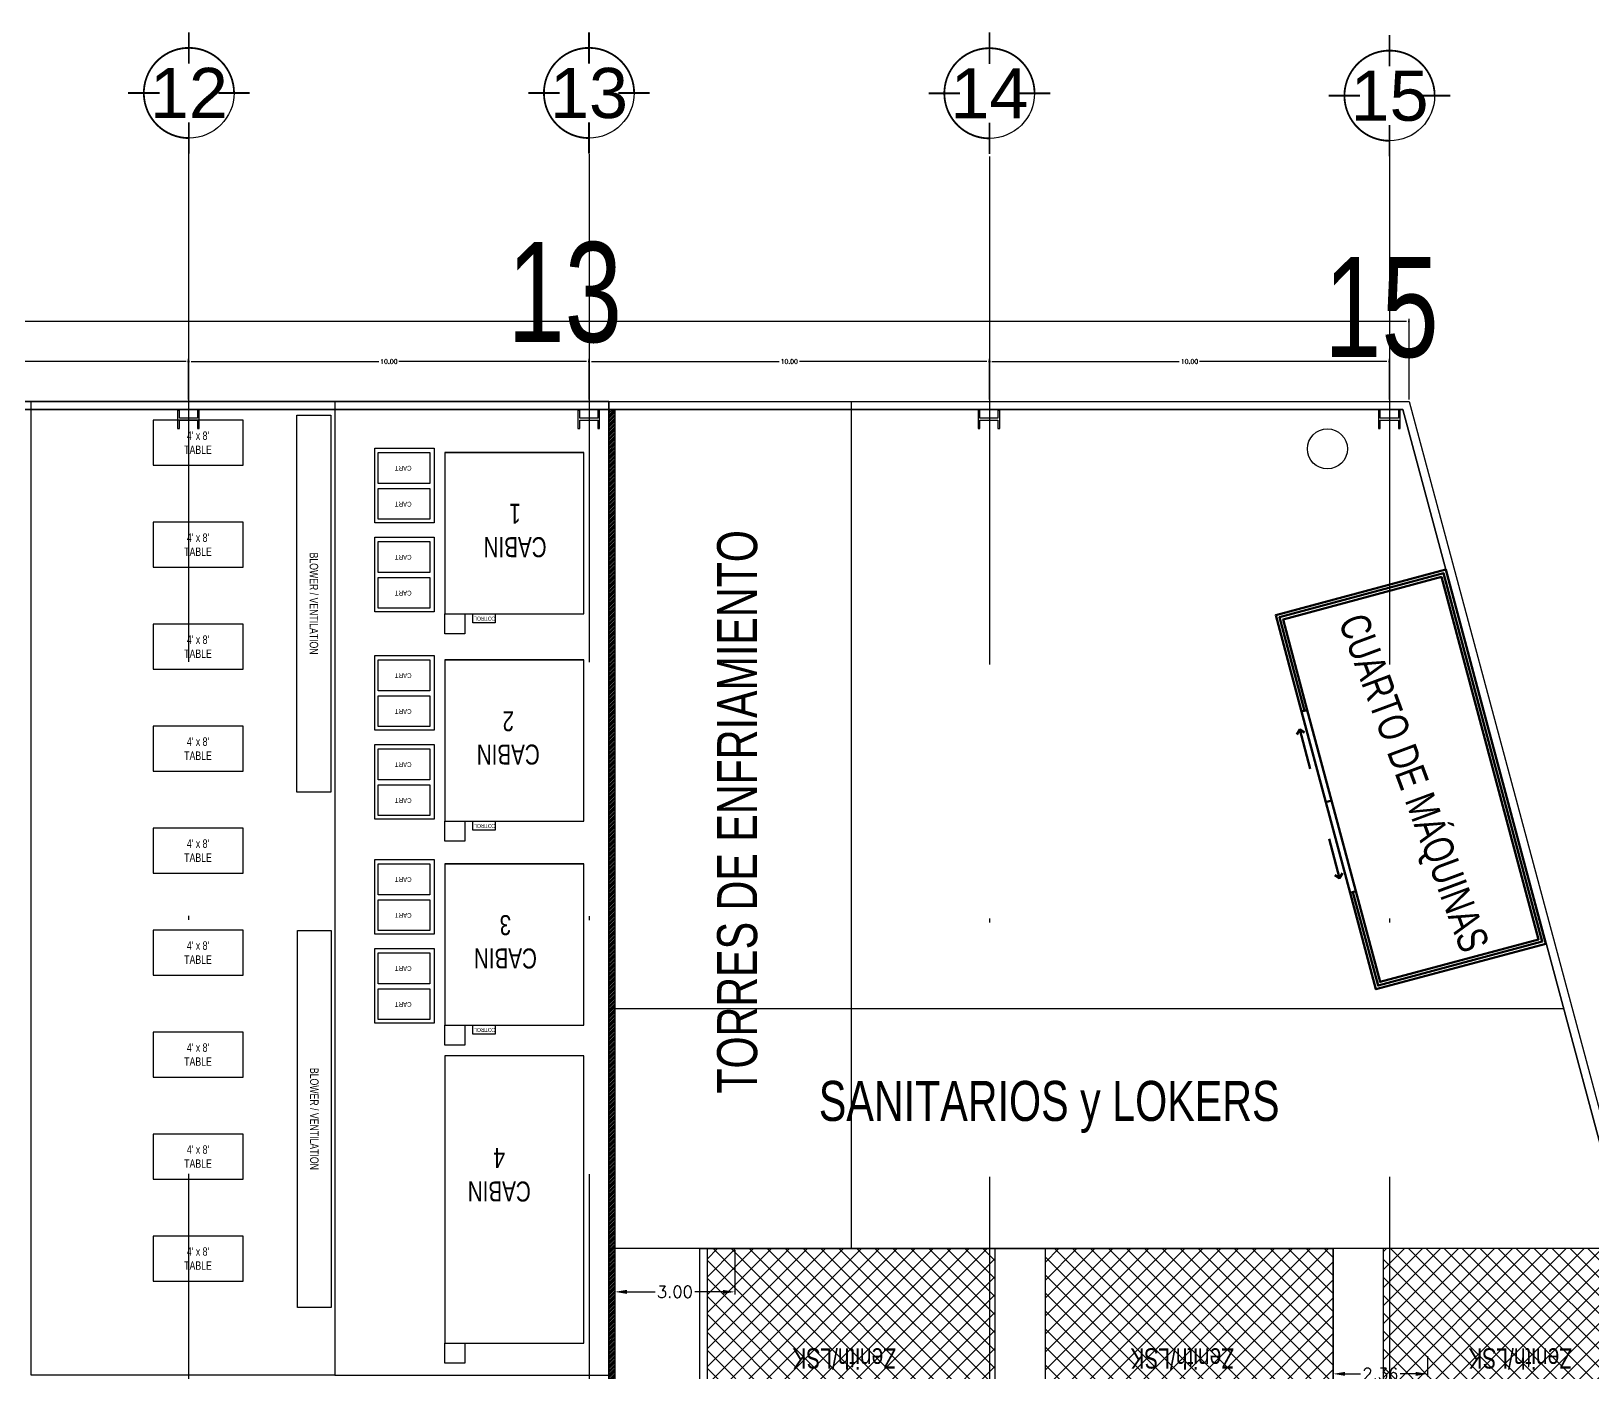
# Model space of a CAD drawing. Header units: millimetres. Extents: x 1309 to 1708, y 884 to 1242.
# Drawn here: x 1426.31 to 1465.34, y 1208.66 to 1242.19 of the extents above; entities that cross this region are included whole.
import ezdxf
from ezdxf.enums import TextEntityAlignment as Align

# ---------------------------------------------------------------- set-up
doc = ezdxf.new("R2010")
doc.units = ezdxf.units.MM
doc.linetypes.add('DASHDOT', pattern=[25.4, 12.7, -6.35, 0, -6.35])
for name, color, linetype in [('1- 2', 223, 'Continuous'), ('1- muro de carga', 5, 'Continuous'), ('dim-75', 2, 'Continuous'), ('ejes', 140, 'DASHDOT'), ('LINEA LIMITE DE ZONIFICACION', 2, 'Continuous'), ('MARCO', 254, 'Continuous')]:
    doc.layers.add(name, color=color, linetype=linetype)
doc.layers.add('muros', color=5, linetype='Continuous', lineweight=50)
doc.styles.add('75', font='romans.shx', dxfattribs={"height": 0.112})
doc.styles.add('ALA', font='arial.ttf')
doc.styles.add('ARRAY BASE$0$STYLE1', font='swissc.ttf', dxfattribs={"width": 0.9})
doc.styles.get("Standard").update_dxf_attribs({"font": 'arial.ttf'})
doc.styles.add('TEXTO GENERAL', font='swissc.ttf', dxfattribs={"width": 0.9, "height": 1})
doc.styles.add('TEXTOS', font='romans.shx')
doc.dimstyles.new('DIM-75P', dxfattribs={"dimtxt": 0.3, "dimasz": 0.3, "dimexe": 0.0675, "dimexo": 0.0468, "dimgap": 0.0375, "dimtad": 0, "dimtih": 1, "dimtoh": 1, "dimzin": 0, "dimdsep": 46, "dimtxsty": 'TEXTOS', "dimcen": 0.3, "dimclrd": 1, "dimclre": 1, "dimclrt": 2, "dimadec": 0, "dimazin": 0, "dimtfac": 1, "dimtmove": 1, "dimatfit": 3, "dimldrblk": 'flecha', "dimfxl": 0.045, "dimtolj": 1, "dimtzin": 0, "dimlwd": -1, "dimlwe": -1, "dimarcsym": 0})

# ---------------------------------------------------------------- blocks, each defined once
blk = doc.blocks.new('ejeh')
at = {"layer": 'ejes', "const_width": 0.02}
for points in [[(0, 1.348), (0, 1)], [(-0.326, 0.674), (-0.674, 0.674)], [(0.326, 0.674), (0.674, 0.674)], [(0, 0), (0, 0.348)]]:
    blk.add_lwpolyline(points, dxfattribs=at)
blk.add_lwpolyline([(0, 0.174, -2.414214), (0.5, 0.674, 1)], format="xyb", dxfattribs=at)
at = {"layer": 'ejes'}
blk.add_circle((0, 0.674), 0.5, dxfattribs=at)
blk.add_attdef('X', text='', height=0.556, dxfattribs=at).set_placement((0, 0.674), align=Align.MIDDLE_CENTER)
blk = doc.blocks.new('flecha')
at = {"ltscale": 6}
for points in [[(-0.02, 0.03), (-0.11, 0.13), (-0.12, 0.05), (-0.12, 0.21)], [(-0.02, -0.03), (-0.11, -0.13), (-0.12, -0.05), (-0.12, -0.21)]]:
    blk.add_hatch(color=256, dxfattribs=at).paths.add_polyline_path(points)
for p, q in [((0.01, -0.02), (-0.14, 0.24)), ((0.01, 0.02), (-0.14, -0.24)), ((-0.13, 0.24), (-0.13, 0.03)), ((-0.13, 0.03), (-0.1, 0.12)), ((0, 0), (-0.1, 0.12)), ((0, 0), (-0.1, -0.12)), ((-0.13, -0.02), (-0.13, -0.24)), ((-0.13, -0.02), (-0.1, -0.12))]:
    blk.add_line(p, q, dxfattribs=at)
for points in [[(-0.02, 0.03), (-0.11, 0.13), (-0.12, 0.05), (-0.12, 0.21)], [(-0.02, -0.03), (-0.11, -0.13), (-0.12, -0.05), (-0.12, -0.21)]]:
    blk.add_lwpolyline(points, close=True, dxfattribs=at)
blk = doc.blocks.new('*D41')
at = {"layer": 'Defpoints', "color": 0, "transparency": 16777216}
for p in [(1199.719, 119.429), (1189.719, 118.429), (1199.719, 118.429)]:
    blk.add_point(p, dxfattribs=at)
at = {"layer": 'dim-75', "color": 1, "transparency": 16777216}
for p, q in [((1189.719, 118.475), (1189.719, 119.496)), ((1189.783, 119.429), (1194.466, 119.429)), ((1199.655, 119.429), (1194.973, 119.429)), ((1199.719, 118.475), (1199.719, 119.496))]:
    blk.add_line(p, q, dxfattribs=at)
at = {"layer": 'dim-75', "color": 1, "transparency": 16777216, "xscale": 0.06375, "yscale": 0.06375, "zscale": 0.06375, "rotation": 180}
blk.add_blockref('flecha', (1189.719, 119.429), dxfattribs=at)
at = {"layer": 'dim-75', "color": 1, "transparency": 16777216, "xscale": 0.06375, "yscale": 0.06375, "zscale": 0.06375}
blk.add_blockref('flecha', (1199.719, 119.429), dxfattribs=at)
at = {"layer": 'dim-75', "transparency": 16777216, "insert": (1194.719, 119.429), "char_height": 0.112, "attachment_point": 5, "style": '75'}
blk.add_mtext('\\A1;10.00', dxfattribs=at)
blk = doc.blocks.new('*D42')
at = {"layer": 'Defpoints', "color": 0, "transparency": 16777216}
for p in [(1209.727, 119.429), (1199.719, 118.429), (1209.727, 118.429)]:
    blk.add_point(p, dxfattribs=at)
at = {"layer": 'dim-75', "color": 1, "transparency": 16777216}
for p, q in [((1199.719, 118.475), (1199.719, 119.496)), ((1199.783, 119.429), (1204.47, 119.429)), ((1209.663, 119.429), (1204.977, 119.429)), ((1209.727, 118.475), (1209.727, 119.496))]:
    blk.add_line(p, q, dxfattribs=at)
at = {"layer": 'dim-75', "color": 1, "transparency": 16777216, "xscale": 0.06375, "yscale": 0.06375, "zscale": 0.06375, "rotation": 180}
blk.add_blockref('flecha', (1199.719, 119.429), dxfattribs=at)
at = {"layer": 'dim-75', "color": 1, "transparency": 16777216, "xscale": 0.06375, "yscale": 0.06375, "zscale": 0.06375}
blk.add_blockref('flecha', (1209.727, 119.429), dxfattribs=at)
at = {"layer": 'dim-75', "transparency": 16777216, "insert": (1204.723, 119.429), "char_height": 0.112, "attachment_point": 5, "style": '75'}
blk.add_mtext('\\A1;10.00', dxfattribs=at)
blk = doc.blocks.new('*D43')
at = {"layer": 'Defpoints', "color": 0, "transparency": 16777216}
for p in [(1219.735, 119.429), (1209.727, 118.429), (1219.735, 118.429)]:
    blk.add_point(p, dxfattribs=at)
at = {"layer": 'dim-75', "color": 1, "transparency": 16777216}
for p, q in [((1209.727, 118.475), (1209.727, 119.496)), ((1209.791, 119.429), (1214.477, 119.429)), ((1219.671, 119.429), (1214.984, 119.429)), ((1219.735, 118.475), (1219.735, 119.496))]:
    blk.add_line(p, q, dxfattribs=at)
at = {"layer": 'dim-75', "color": 1, "transparency": 16777216, "xscale": 0.06375, "yscale": 0.06375, "zscale": 0.06375, "rotation": 180}
blk.add_blockref('flecha', (1209.727, 119.429), dxfattribs=at)
at = {"layer": 'dim-75', "color": 1, "transparency": 16777216, "xscale": 0.06375, "yscale": 0.06375, "zscale": 0.06375}
blk.add_blockref('flecha', (1219.735, 119.429), dxfattribs=at)
at = {"layer": 'dim-75', "transparency": 16777216, "insert": (1214.731, 119.429), "char_height": 0.112, "attachment_point": 5, "style": '75'}
blk.add_mtext('\\A1;10.00', dxfattribs=at)
blk = doc.blocks.new('*D44')
at = {"layer": 'Defpoints', "color": 0, "transparency": 16777216}
for p in [(1229.735, 119.429), (1219.735, 118.429), (1229.735, 118.429)]:
    blk.add_point(p, dxfattribs=at)
at = {"layer": 'dim-75', "color": 1, "transparency": 16777216}
for p, q in [((1219.735, 118.475), (1219.735, 119.496)), ((1219.798, 119.429), (1224.481, 119.429)), ((1229.671, 119.429), (1224.988, 119.429)), ((1229.735, 118.475), (1229.735, 119.496))]:
    blk.add_line(p, q, dxfattribs=at)
at = {"layer": 'dim-75', "color": 1, "transparency": 16777216, "xscale": 0.06375, "yscale": 0.06375, "zscale": 0.06375, "rotation": 180}
blk.add_blockref('flecha', (1219.735, 119.429), dxfattribs=at)
at = {"layer": 'dim-75', "color": 1, "transparency": 16777216, "xscale": 0.06375, "yscale": 0.06375, "zscale": 0.06375}
blk.add_blockref('flecha', (1229.735, 119.429), dxfattribs=at)
at = {"layer": 'dim-75', "transparency": 16777216, "insert": (1224.735, 119.429), "char_height": 0.112, "attachment_point": 5, "style": '75'}
blk.add_mtext('\\A1;10.00', dxfattribs=at)
blk = doc.blocks.new('*D45')
at = {"layer": 'Defpoints', "color": 0, "transparency": 16777216}
for p in [(1089.141, 120.429), (1089.141, 118.429), (1230.223, 118.429)]:
    blk.add_point(p, dxfattribs=at)
at = {"layer": 'dim-75', "color": 1, "transparency": 16777216}
for p, q in [((1089.141, 118.475), (1089.141, 120.496)), ((1089.205, 120.429), (1159.375, 120.429)), ((1230.159, 120.429), (1159.989, 120.429)), ((1230.223, 118.475), (1230.223, 120.496))]:
    blk.add_line(p, q, dxfattribs=at)
at = {"layer": 'dim-75', "color": 1, "transparency": 16777216, "xscale": 0.06375, "yscale": 0.06375, "zscale": 0.06375, "rotation": 180}
blk.add_blockref('flecha', (1089.141, 120.429), dxfattribs=at)
at = {"layer": 'dim-75', "color": 1, "transparency": 16777216, "xscale": 0.06375, "yscale": 0.06375, "zscale": 0.06375}
blk.add_blockref('flecha', (1230.223, 120.429), dxfattribs=at)
at = {"layer": 'dim-75', "transparency": 16777216, "insert": (1159.682, 120.429), "char_height": 0.112, "attachment_point": 5, "style": '75'}
blk.add_mtext('\\A1;141.08', dxfattribs=at)
blk = doc.blocks.new('malla1x1')
at = {"color": 1, "linetype": 'Continuous', "ltscale": 0.01}
blk.add_lwpolyline([(80.173, 79.605), (0, 79.605), (0, 0), (101.556, 0)], close=True, dxfattribs=at)
blk = doc.blocks.new('ARRAY BASE$0$CABINA PINTURA')
for p, q in [((1.277, -4.103), (1.277, -0.623)), ((6.459, -4.103), (6.459, -0.623)), ((11.557, -4.103), (11.557, -0.623)), ((16.358, -4.103), (23.535, -4.103))]:
    blk.add_line(p, q)
for points in [[(24.34, 0), (0, 0), (0, -6.847), (24.34, -6.847)], [(1.277, -0.623), (1.277, -4.103), (5.311, -4.103), (5.311, -0.623)], [(6.459, -0.623), (6.459, -4.103), (10.493, -4.103), (10.493, -0.623)], [(11.557, -0.623), (11.557, -4.103), (15.591, -4.103), (15.591, -0.623)], [(23.535, -4.103), (23.535, -0.623), (16.358, -0.623), (16.358, -4.103)], [(5.311, -3.403), (5.311, -2.838), (5.534, -2.838), (5.534, -3.403)], [(10.493, -3.403), (10.493, -2.838), (10.717, -2.838), (10.717, -3.403)], [(15.591, -3.403), (15.591, -2.838), (15.814, -2.838), (15.814, -3.403)], [(5.311, -4.103), (5.311, -3.603), (5.811, -3.603), (5.811, -4.103)], [(10.493, -4.103), (10.493, -3.603), (10.993, -3.603), (10.993, -4.103)], [(15.591, -4.103), (15.591, -3.603), (16.091, -3.603), (16.091, -4.103)], [(23.535, -4.103), (23.535, -3.603), (24.035, -3.603), (24.035, -4.103)], [(3.031, -4.366), (3.031, -5.846), (1.164, -5.846), (1.164, -4.366)], [(2.047, -5.765), (1.277, -5.765), (1.277, -4.472), (2.047, -4.472)], [(2.944, -5.765), (2.174, -5.765), (2.174, -4.472), (2.944, -4.472)], [(5.255, -4.366), (5.255, -5.846), (3.388, -5.846), (3.388, -4.366)], [(4.271, -5.765), (3.501, -5.765), (3.501, -4.472), (4.271, -4.472)], [(5.169, -5.765), (4.399, -5.765), (4.399, -4.472), (5.169, -4.472)], [(8.213, -4.366), (8.213, -5.846), (6.346, -5.846), (6.346, -4.366)], [(7.229, -5.765), (6.459, -5.765), (6.459, -4.472), (7.229, -4.472)], [(8.127, -5.765), (7.357, -5.765), (7.357, -4.472), (8.127, -4.472)], [(10.438, -4.366), (10.438, -5.846), (8.571, -5.846), (8.571, -4.366)], [(9.454, -5.765), (8.684, -5.765), (8.684, -4.472), (9.454, -4.472)], [(10.352, -5.765), (9.582, -5.765), (9.582, -4.472), (10.352, -4.472)], [(13.311, -4.366), (13.311, -5.846), (11.444, -5.846), (11.444, -4.366)], [(12.327, -5.765), (11.557, -5.765), (11.557, -4.472), (12.327, -4.472)], [(13.225, -5.765), (12.455, -5.765), (12.455, -4.472), (13.225, -4.472)], [(15.536, -4.366), (15.536, -5.846), (13.669, -5.846), (13.669, -4.366)], [(14.552, -5.765), (13.782, -5.765), (13.782, -4.472), (14.552, -4.472)], [(15.449, -5.765), (14.679, -5.765), (14.679, -4.472), (15.449, -4.472)], [(0, -6.847), (24.34, -6.847), (24.34, -14.438), (0, -14.438)], [(9.762, -7.796), (0.34, -7.796), (0.34, -6.952), (9.762, -6.952)], [(22.643, -7.784), (13.221, -7.784), (13.221, -6.941), (22.643, -6.941)], [(0.469, -11.394), (1.594, -11.394), (1.594, -9.144), (0.469, -9.144)], [(3.018, -11.394), (4.143, -11.394), (4.143, -9.144), (3.018, -9.144)], [(5.566, -11.394), (6.691, -11.394), (6.691, -9.144), (5.566, -9.144)], [(8.115, -11.394), (9.24, -11.394), (9.24, -9.144), (8.115, -9.144)], [(10.664, -11.394), (11.789, -11.394), (11.789, -9.144), (10.664, -9.144)], [(13.213, -11.394), (14.338, -11.394), (14.338, -9.144), (13.213, -9.144)], [(15.762, -11.394), (16.887, -11.394), (16.887, -9.144), (15.762, -9.144)], [(18.311, -11.394), (19.436, -11.394), (19.436, -9.144), (18.311, -9.144)], [(20.859, -11.394), (21.984, -11.394), (21.984, -9.144), (20.859, -9.144)]]:
    blk.add_lwpolyline(points, close=True)
at = {"style": 'TEXTO GENERAL'}
for s, width, gutter_width, insert, char_height, attachment_point, rotation in [('\\pxqc;CABIN\\P1', 2.52479, 12.5, (3.891, -1.082), 0.5, 1, 270), ('\\pxqc;CABIN\\P2', 2.86507, 12.5, (9.074, -1.082), 0.5, 1, 270), ('\\pxqc;CABIN\\P3', 3.00708, 12.5, (14.172, -1.082), 0.5, 1, 270), ('\\pxqc;CABIN\\P4', 3.03436, 12.5, (19.996, -1.222), 0.5, 1, 270), ('COTROL', 0.37702, 12.5, (5.478, -2.834), 0.1, 1, 270), ('COTROL', 0.37702, 12.5, (10.66, -2.834), 0.1, 1, 270), ('COTROL', 0.37702, 12.5, (15.758, -2.834), 0.1, 1, 270), ('\\pxqc;CART', 2.56497, 5.958, (1.728, -3.858), 0.1192, 1, 270), ('\\pxqc;CART', 2.56497, 5.958, (2.626, -3.858), 0.1192, 1, 270), ('\\pxqc;CART', 2.56497, 5.958, (3.953, -3.858), 0.1192, 1, 270), ('\\pxqc;CART', 2.56497, 5.958, (4.85, -3.858), 0.1192, 1, 270), ('\\pxqc;CART', 2.56497, 5.958, (6.911, -3.858), 0.1192, 1, 270), ('\\pxqc;CART', 2.56497, 5.958, (7.808, -3.858), 0.1192, 1, 270), ('\\pxqc;CART', 2.56497, 5.958, (9.135, -3.858), 0.1192, 1, 270), ('\\pxqc;CART', 2.56497, 5.958, (10.033, -3.858), 0.1192, 1, 270), ('\\pxqc;CART', 2.56497, 5.958, (12.008, -3.858), 0.1192, 1, 270), ('\\pxqc;CART', 2.56497, 5.958, (12.906, -3.858), 0.1192, 1, 270), ('\\pxqc;CART', 2.56497, 5.958, (14.233, -3.858), 0.1192, 1, 270), ('\\pxqc;CART', 2.56497, 5.958, (15.131, -3.858), 0.1192, 1, 270), ("\\pxqc;4' x 8'\\PTABLE", 189.1384, 60, (1.031, -10.269), 0.21094, 5, 90), ("\\pxqc;4' x 8'\\PTABLE", 189.1384, 60, (3.58, -10.269), 0.21094, 5, 90), ("\\pxqc;4' x 8'\\PTABLE", 189.1384, 60, (6.129, -10.269), 0.21094, 5, 90), ("\\pxqc;4' x 8'\\PTABLE", 189.1384, 60, (8.678, -10.269), 0.21094, 5, 90), ("\\pxqc;4' x 8'\\PTABLE", 189.1384, 60, (11.227, -10.269), 0.21094, 5, 90), ("\\pxqc;4' x 8'\\PTABLE", 189.1384, 60, (13.775, -10.269), 0.21094, 5, 90), ("\\pxqc;4' x 8'\\PTABLE", 189.1384, 60, (16.324, -10.269), 0.21094, 5, 90), ("\\pxqc;4' x 8'\\PTABLE", 189.1384, 60, (18.873, -10.269), 0.21094, 5, 90), ("\\pxqc;4' x 8'\\PTABLE", 189.1384, 60, (21.422, -10.269), 0.21094, 5, 90)]:
    blk.add_mtext_dynamic_manual_height_columns(s, width=width, gutter_width=gutter_width, heights=[0], dxfattribs=dict(at, insert=insert, char_height=char_height, attachment_point=attachment_point, rotation=rotation))
at = {"char_height": 0.21094, "attachment_point": 5, "style": 'TEXTO GENERAL'}
for insert in [(5.051, -7.374), (17.932, -7.363)]:
    blk.add_mtext_dynamic_manual_height_columns('\\pxqc;BLOWER / VENTILATION', width=284.7754, gutter_width=60, heights=[0], dxfattribs=dict(at, insert=insert))
blk = doc.blocks.new('*D103')
at = {"layer": 'Defpoints', "color": 0, "ltscale": 0.01, "transparency": 16777216}
for p in [(1440.899, 1211.766), (1443.899, 1211.766), (1443.899, 1210.681)]:
    blk.add_point(p, dxfattribs=at)
at = {"layer": 'LINEA LIMITE DE ZONIFICACION', "color": 1, "ltscale": 0.01, "transparency": 16777216}
for p, q in [((1440.899, 1211.719), (1440.899, 1210.614)), ((1443.899, 1211.719), (1443.899, 1210.614)), ((1441.199, 1210.681), (1441.905, 1210.681)), ((1443.599, 1210.681), (1442.894, 1210.681))]:
    blk.add_line(p, q, dxfattribs=at)
for points in [[(1441.199, 1210.731), (1441.199, 1210.631), (1440.899, 1210.681)], [(1443.599, 1210.731), (1443.599, 1210.631), (1443.899, 1210.681)]]:
    blk.add_solid(points, dxfattribs=at)
at = {"layer": 'LINEA LIMITE DE ZONIFICACION', "color": 2, "ltscale": 0.01, "transparency": 16777216, "insert": (1442.399, 1210.681), "char_height": 0.3, "attachment_point": 5, "style": 'TEXTOS'}
blk.add_mtext('\\A1;3.00', dxfattribs=at)
blk = doc.blocks.new('*D104')
at = {"layer": 'Defpoints', "color": 0, "ltscale": 0.01, "transparency": 16777216}
for p in [(1458.851, 1209.123), (1461.214, 1209.123), (1458.851, 1208.631)]:
    blk.add_point(p, dxfattribs=at)
at = {"layer": 'LINEA LIMITE DE ZONIFICACION', "color": 1, "ltscale": 0.01, "transparency": 16777216}
for p, q in [((1458.851, 1209.076), (1458.851, 1208.563)), ((1461.214, 1209.076), (1461.214, 1208.563)), ((1459.151, 1208.631), (1459.538, 1208.631)), ((1460.914, 1208.631), (1460.527, 1208.631))]:
    blk.add_line(p, q, dxfattribs=at)
for points in [[(1459.151, 1208.681), (1459.151, 1208.581), (1458.851, 1208.631)], [(1460.914, 1208.681), (1460.914, 1208.581), (1461.214, 1208.631)]]:
    blk.add_solid(points, dxfattribs=at)
at = {"layer": 'LINEA LIMITE DE ZONIFICACION', "color": 2, "ltscale": 0.01, "transparency": 16777216, "insert": (1460.033, 1208.631), "char_height": 0.3, "attachment_point": 5, "style": 'TEXTOS'}
blk.add_mtext('\\A1;2.36', dxfattribs=at)
blk = doc.blocks.new('ARRAY BASE$0$KIOSKO DE ARMADO')
h = blk.add_hatch()
h.set_pattern_fill('ANSI37', color=256, scale=0.1, angle=180)
h.set_pattern_definition([(225, (2482.8771, 1339.67897), (0.224506403, -0.224506403), []), (315, (2482.8771, 1339.67897), (0.224506403, 0.224506403), [])])
h.paths.add_polyline_path([(7.2, 10), (0, 10), (0, 4), (7.2, 4)])
for points in [[(7.2, 10), (0, 10), (0, 4), (7.2, 4)], [(0, 4), (7.2, 4), (7.2, 0), (0, 0)], [(7.2, 4), (7.2, 0), (0, 0), (0, 4)], [(6.05, 3.39), (6.05, 4), (0, 4), (0, 3.39)], [(6.303, 2.79), (7.2, 2.79), (7.2, 4), (6.303, 4)], [(5.943, 2.825), (5.943, 3.265), (5.413, 3.265), (5.413, 2.825)], [(2.26, 2.12), (2.26, 2.84), (0, 2.84), (0, 2.12)], [(2.68, 2.78), (2.26, 2.78), (2.26, 2.12), (2.68, 2.12)], [(5.86, 2.79), (7.2, 2.79), (7.2, 0), (5.86, 0)], [(4.53, 2.46), (4.53, 1.12), (5.26, 1.12), (5.26, 2.46)], [(2.43, 1.12), (2.43, 2.12), (0, 2.12), (0, 1.12)], [(2.43, 1.96), (2.43, 1.12), (4.53, 1.12), (4.53, 1.96)], [(5.41, 0), (5.86, 0), (5.86, 2), (5.41, 2)], [(5.18, 0), (5.18, 1.12), (0, 1.12), (0, 0)]]:
    blk.add_lwpolyline(points, close=True)
at = {"attachment_point": 1, "style": 'TEXTO GENERAL'}
for s, insert, char_height, rotation in [('Kiosko Zenith/LSK', (4.722, 6.152), 0.50733, 180), ('Pastry', (6.643, 3.123), 0.2, 90), ('WIP/Empaque', (5.255, 2.761), 0.50733, 180), ('Espresso\\Pstation', (5.875, 2.891), 0.1, 180), ('Comp sink', (1.604, 2.382), 0.2, 180), ('Hand sink', (2.424, 2.218), 0.1, 90), ('Side storage', (4.741, 1.31), 0.2, 90), ('Storage moduls', (1.942, 1.518), 0.2, 180), ('ice tower', (6.357, 1.074), 0.2, 90), ('Hand off', (5.522, 0.609), 0.2, 90), ('Cold berverage', (3.448, 0.377), 0.2, 180)]:
    blk.add_mtext_dynamic_manual_height_columns(s, width=3.63915, gutter_width=2.537, heights=[0], dxfattribs=dict(at, insert=insert, char_height=char_height, rotation=rotation))
at = {"insert": (2.791, 1.689), "char_height": 0.2, "attachment_point": 1, "style": 'TEXTO GENERAL'}
blk.add_mtext_dynamic_manual_height_columns('Warming & brew', width=3.63915, gutter_width=2.537, heights=[0], dxfattribs=at)
blk = doc.blocks.new('10')
h = blk.add_hatch()
h.set_pattern_fill('ANSI37', color=256, scale=0.1, angle=180)
h.set_pattern_definition([(225, (2475.6771, 1329.67897), (0.224506403, -0.224506403), []), (315, (2475.6771, 1329.67897), (0.224506403, 0.224506403), [])])
h.paths.add_polyline_path([(0, -6), (0, -4.005), (-1.076, 0), (-7.2, 0), (-7.2, -6)])
blk.add_lwpolyline([(-8.448, -38.48), (-24.275, -38.48), (-24.275, 0), (-8.448, 0)], close=True)
blk.add_lwpolyline([(-1.076, 0), (-7.2, 0), (-7.2, -6), (0, -6), (0, -4.005)])
for p in [(-24.096, -10), (-15.648, -10)]:
    blk.add_blockref('ARRAY BASE$0$KIOSKO DE ARMADO', p)
at = {"insert": (-2.478, -3.848), "char_height": 0.50733, "attachment_point": 1, "rotation": 180, "style": 'ARRAY BASE$0$STYLE1'}
blk.add_mtext_dynamic_manual_height_columns('Kiosko Zenith/LSK', width=3.63915, gutter_width=2.537, heights=[0], dxfattribs=at)
blk = doc.blocks.new('planta conjunto')
at = {"layer": '1- 2', "lineweight": 25}
for points in [[(110.798, 79.581), (110.348, 79.581), (110.348, 79.779), (110.3, 79.779), (110.3, 79.329), (110.348, 79.329), (110.348, 79.534), (110.798, 79.534), (110.798, 79.329), (110.845, 79.329), (110.845, 79.779), (110.798, 79.779), (110.798, 79.581)], [(120.806, 79.581), (120.356, 79.581), (120.356, 79.779), (120.308, 79.779), (120.308, 79.329), (120.356, 79.329), (120.356, 79.534), (120.806, 79.534), (120.806, 79.329), (120.845, 79.329), (120.845, 79.779), (120.806, 79.779), (120.806, 79.581)], [(130.806, 79.581), (130.356, 79.581), (130.356, 79.779), (130.316, 79.779), (130.316, 79.329), (130.356, 79.329), (130.356, 79.534), (130.806, 79.534), (130.806, 79.329), (130.853, 79.329), (130.853, 79.779), (130.806, 79.779), (130.806, 79.581)], [(140.814, 79.581), (140.363, 79.581), (140.363, 79.779), (140.316, 79.779), (140.316, 79.329), (140.363, 79.329), (140.363, 79.534), (140.814, 79.534), (140.814, 79.329), (140.861, 79.329), (140.861, 79.779), (140.814, 79.779), (140.814, 79.581)]]:
    blk.add_lwpolyline(points, dxfattribs=at)
at = {"layer": '1- muro de carga', "lineweight": 25}
blk.add_lwpolyline([(0, 0), (0, 80), (141.082, 80), (162.567, 0)], close=True, dxfattribs=at)
blk.add_lwpolyline([(6.09, 0.197), (0.197, 0.197), (0.197, 79.803), (140.923, 79.803), (162.306, 0.197), (7.291, 0.197)], dxfattribs=at)
at = {"layer": 'ejes'}
for p, q in [((110.578, 86.192), (110.578, 0.474)), ((120.586, 86.184), (120.586, 0.474)), ((130.594, 86.124), (130.594, 0.474)), ((140.594, 86.124), (140.594, 0.474))]:
    blk.add_line(p, q, dxfattribs=at)
blk.add_blockref('malla1x1', (60.75, 0.197))
at = {"layer": 'MARCO'}
ref = blk.add_blockref('ejeh', (110.586, 86.192), dxfattribs=dict(at, xscale=2.254873559710263, yscale=2.254873559710263, zscale=2.254873559710263))
ref.add_attrib('X', '12', dxfattribs={"layer": 'ejes', "height": 1.2537, "style": 'ALA'}).set_placement((110.586, 87.712), align=Align.MIDDLE_CENTER)
ref = blk.add_blockref('ejeh', (120.586, 86.192), dxfattribs=dict(at, xscale=2.254873559710263, yscale=2.254873559710263, zscale=2.254873559710263))
ref.add_attrib('X', '13', dxfattribs={"layer": 'ejes', "height": 1.2537, "style": 'ALA'}).set_placement((120.586, 87.712), align=Align.MIDDLE_CENTER)
ref = blk.add_blockref('ejeh', (130.594, 86.184), dxfattribs=dict(at, xscale=2.254873559710263, yscale=2.254873559710263, zscale=2.254873559710263))
ref.add_attrib('X', '14', dxfattribs={"layer": 'ejes', "height": 1.2537, "style": 'ALA'}).set_placement((130.594, 87.705), align=Align.MIDDLE_CENTER)
ref = blk.add_blockref('ejeh', (140.594, 86.124), dxfattribs=dict(at, xscale=2.254873559710263, yscale=2.254873559710263, zscale=2.254873559710263))
ref.add_attrib('X', '15', dxfattribs={"layer": 'ejes', "height": 1.2537, "style": 'ALA'}).set_placement((140.594, 87.644), align=Align.MIDDLE_CENTER)
at = {"layer": 'dim-75'}
for base, p1, p2, picture, middle in [((0, 82), (141.082, 80), (0, 80), '*D45', (70.541, 82)), ((110.578, 81), (100.578, 80), (110.578, 80), '*D41', (105.578, 81)), ((140.594, 81), (130.594, 80), (140.594, 80), '*D44', (135.594, 81))]:
    dim = blk.add_linear_dim(base=base, p1=p1, p2=p2, dimstyle='DIM-75P', dxfattribs=at)
    dim.commit()
    dim.dimension.update_dxf_attribs({"geometry": picture, "text_midpoint": middle, "insert": (-1089.141, -38.429)})
for base, p1, p2, picture, middle in [((120.586, 81), (110.578, 80), (120.586, 80), '*D42', (115.582, 81)), ((130.594, 81), (120.586, 80), (130.594, 80), '*D43', (125.59, 81))]:
    dim = blk.add_linear_dim(base=base, p1=p1, p2=p2, text='10.00', dimstyle='DIM-75P', dxfattribs=at)
    dim.commit()
    dim.dimension.update_dxf_attribs({"geometry": picture, "text_midpoint": middle, "insert": (-1089.141, -38.429)})

msp = doc.modelspace()

# ---------------------------------------------------------------- hatches: boundary and pattern name
at = {"ltscale": 0.01}
h = msp.add_hatch(dxfattribs=at)
h.set_pattern_fill('ANSI31', color=1, scale=0.01)
h.set_pattern_definition([(45, (230.526326, 1114.50723), (-0.0224506403, 0.0224506403), [])])
h.paths.add_polyline_path([(1440.89948, 1207.89658), (1440.74948, 1207.89658), (1440.74948, 1232.7383), (1440.89948, 1232.7383)])

# ---------------------------------------------------------------- linework, layer by layer
for q in [(1380.74948, 1232.93578), (1440.74948, 1153.13326), (1440.74948, 1153.13326)]:
    msp.add_line((1440.74948, 1232.93578), q)
for points in [[(1380.74948, 1232.93578), (1460.74948, 1232.93578)], [(1440.7495, 1232.93578), (1440.7495, 1220.41244)], [(1440.74948, 1220.41244), (1440.7495, 1220.41244)]]:
    msp.add_lwpolyline(points)
for points in [[(1380.74948, 1152.93578), (1440.7495, 1152.93578), (1440.7495, 1232.93578), (1380.74948, 1232.93578)], [(1440.7495, 1232.93578), (1446.80303, 1232.93578), (1446.80303, 1211.76607), (1440.7495, 1211.76607)], [(1466.22346, 1211.76607), (1440.7495, 1211.76607), (1440.74948, 1217.7661), (1464.61176, 1217.76607)]]:
    msp.add_lwpolyline(points, close=True)
msp.add_lwpolyline([(1440.89948, 1207.89658), (1440.74948, 1207.89658), (1440.74948, 1232.7383), (1440.89948, 1232.7383)], close=True, dxfattribs=at)
msp.add_circle((1458.70873, 1231.75203), 0.5)
at = {"layer": '1- muro de carga', "lineweight": 25}
msp.add_lwpolyline([(1319.66725, 1152.93578), (1319.66725, 1232.93578), (1460.74948, 1232.93578), (1482.23447, 1152.93578)], close=True, dxfattribs=at)
msp.add_lwpolyline([(1325.7573, 1153.13325), (1319.86472, 1153.13325), (1319.86472, 1232.7383), (1460.58996, 1232.7383), (1481.97323, 1153.13326), (1326.95795, 1153.13326)], dxfattribs=at)
at = {"layer": 'muros', "ltscale": 2}
for p, q in [((1458.01694, 1224.73646), (1458.28003, 1223.75462)), ((1459.01226, 1221.02189), (1458.74917, 1222.00374))]:
    msp.add_line(p, q, dxfattribs=at)
for points in [[(1458.06121, 1225.18542), (1457.41546, 1227.5954), (1461.66553, 1228.7342), (1464.1709, 1219.38404), (1459.92083, 1218.24524), (1459.27507, 1220.65522)], [(1459.34752, 1220.67463), (1459.97386, 1218.33709), (1464.07904, 1219.43707), (1461.6125, 1228.64235), (1457.50731, 1227.54237), (1458.13366, 1225.20483)], [(1458.2061, 1225.22424), (1457.59917, 1227.48933), (1461.55947, 1228.55049), (1463.98719, 1219.49011), (1460.02689, 1218.42895), (1459.41996, 1220.69405)], [(1458.2061, 1225.22424), (1458.06121, 1225.18542), (1458.66814, 1222.92032), (1458.81303, 1222.95914), (1458.2061, 1225.22424)], [(1457.94623, 1224.61399), (1458.01694, 1224.73646), (1458.13942, 1224.66575)], [(1459.41996, 1220.69405), (1459.27507, 1220.65522), (1458.66814, 1222.92032), (1458.81303, 1222.95914), (1459.41996, 1220.69405)], [(1458.88978, 1221.0926), (1459.01226, 1221.02189), (1459.08297, 1221.14437)]]:
    msp.add_lwpolyline(points, dxfattribs=at)

# ---------------------------------------------------------------- block references
for name, p in [('planta conjunto', (1319.66725, 1152.93578)), ('10', (1467.2992, 1211.76607))]:
    msp.add_blockref(name, p)
at = {"rotation": 270}
msp.add_blockref('ARRAY BASE$0$CABINA PINTURA', (1440.7495, 1232.93578), dxfattribs=at)

# ---------------------------------------------------------------- texts
at = {"style": 'ARRAY BASE$0$STYLE1', "width": 0.9}
msp.add_text('CUARTO DE MÁQUINAS ', height=0.75, rotation=290.340886, dxfattribs=at).set_placement((1458.97758, 1227.44329))
at = {"attachment_point": 1}
for s, width, gutter_width, heights, insert, char_height, style in [('13', 5.0089445, 12.5, [0], (1438.21178, 1236.92044), 2.5, 'TEXTO GENERAL'), ('15', 5.0089445, 12.5, [0], (1458.62324, 1236.54513), 2.5, 'TEXTO GENERAL'), ('\\pxqc;SANITARIOS y LOKERS', 19.1800691, 0, [5.49113], (1442.16406, 1215.95334), 1, 'ARRAY BASE$0$STYLE1')]:
    msp.add_mtext_dynamic_manual_height_columns(s, width=width, gutter_width=gutter_width, heights=heights, dxfattribs=dict(at, insert=insert, char_height=char_height, style=style))
at = {"insert": (1443.45575, 1212.67732), "char_height": 1, "attachment_point": 1, "rotation": 90, "style": 'TEXTO GENERAL'}
msp.add_mtext_dynamic_manual_height_columns('\\pxqc;TORRES DE ENFRIAMIENTO', width=19.9999769, gutter_width=13.91812, heights=[2.54462], dxfattribs=at)

# ---------------------------------------------------------------- dimensions: what is measured, and where the dimension line sits
at = {"layer": 'LINEA LIMITE DE ZONIFICACION', "ltscale": 0.01}
for base, p1, p2, picture, middle in [((1443.89948, 1210.68145), (1440.89948, 1211.76607), (1443.89948, 1211.76607), '*D103', (1442.39948, 1210.68145)), ((1458.85111, 1208.63063), (1461.21408, 1209.12283), (1458.85111, 1209.12283), '*D104', (1460.0326, 1208.63063))]:
    dim = msp.add_linear_dim(base=base, p1=p1, p2=p2, dimstyle='DIM-75P', dxfattribs=at)
    dim.commit()
    dim.dimension.update_dxf_attribs({"geometry": picture, "text_midpoint": middle})

doc.saveas('drawing.dxf')
